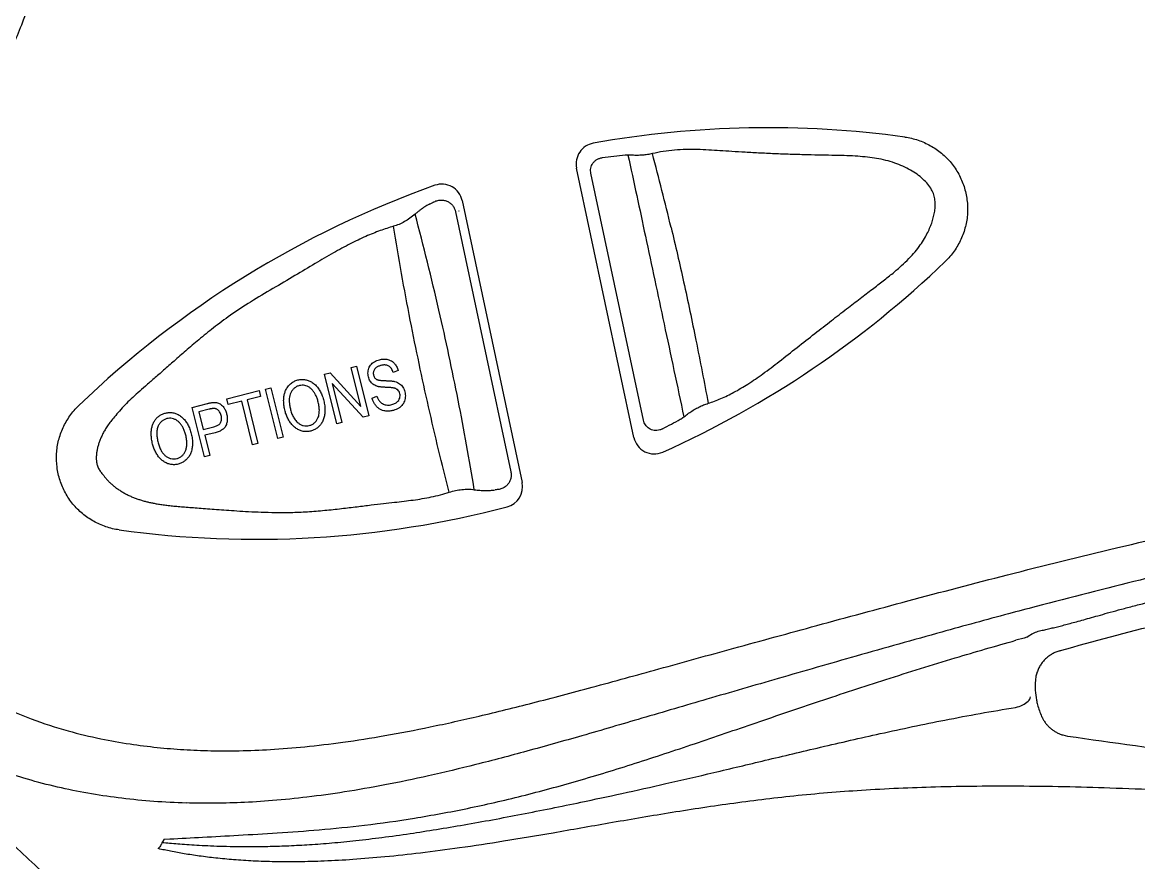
# Model space of a CAD drawing. Extents: x 649 to 723, y 631 to 778.
# Drawn here: x 681.585 to 684.218, y 649.21 to 651.192 of the extents above; entities that cross this region are included whole.
import ezdxf

# ---------------------------------------------------------------- set-up
doc = ezdxf.new("R2010")
doc.units = 0
doc.header["$MEASUREMENT"] = 0
doc.layers.add('1', color=4, linetype='Continuous')

# ---------------------------------------------------------------- blocks, each defined once
blk = doc.blocks.new('main_control')
at = {"color": 3, "linetype": 'Continuous'}
for p, q in [((7.9688, 14.4894), (7.8338, 15.1248)), ((7.9914, 14.5299), (7.8675, 15.1125)), ((7.5639, 15.0481), (7.7052, 14.3832)), ((7.5483, 15.0219), (7.6788, 14.4084)), ((7.5555, 15.0243), (7.5557, 15.0233)), ((7.3023, 14.6542), (7.3145, 14.6572)), ((7.3251, 14.5628), (7.3023, 14.6542)), ((7.3145, 14.6572), (7.3435, 14.5408)), ((7.4131, 14.647), (7.4012, 14.6428)), ((7.239, 14.6384), (7.252, 14.6416)), ((7.268, 14.5219), (7.239, 14.6384)), ((7.252, 14.6416), (7.3251, 14.5628)), ((7.0087, 14.5809), (7.0847, 14.5999)), ((7.0847, 14.5999), (7.0881, 14.5861)), ((7.0999, 14.6037), (7.1126, 14.6068)), ((7.1289, 14.4872), (7.0999, 14.6037)), ((7.1126, 14.6068), (7.1416, 14.4904)), ((7.2573, 14.6165), (7.2802, 14.525)), ((7.3305, 14.5375), (7.2573, 14.6165)), ((6.9266, 14.5604), (6.9627, 14.5695)), ((7.0121, 14.5672), (7.0087, 14.5809)), ((7.0437, 14.5751), (7.0121, 14.5672)), ((7.0693, 14.4724), (7.0437, 14.5751)), ((7.0881, 14.5861), (7.0564, 14.5782)), ((7.0564, 14.5782), (7.082, 14.4755)), ((7.3512, 14.5824), (7.3628, 14.5867)), ((6.9556, 14.444), (6.9266, 14.5604)), ((6.9672, 14.556), (6.9427, 14.5499)), ((6.9427, 14.5499), (6.9531, 14.5083)), ((7.3435, 14.5408), (7.3305, 14.5375)), ((6.9531, 14.5083), (6.9779, 14.5144)), ((7.2802, 14.525), (7.268, 14.5219)), ((6.9811, 14.5006), (6.9565, 14.4945)), ((6.9565, 14.4945), (6.9683, 14.4472)), ((7.1416, 14.4904), (7.1289, 14.4872)), ((7.082, 14.4755), (7.0693, 14.4724)), ((6.9683, 14.4472), (6.9556, 14.444)), ((8.9736, 13.9863), (8.9744, 13.9865)), ((8.9744, 13.9865), (8.9753, 13.9868)), ((6.8605, 13.5421), (6.8569, 13.5358)), ((6.8606, 13.5421), (6.874, 13.5426)), ((6.847, 13.5197), (6.8485, 13.522)), ((6.8565, 13.5344), (6.8598, 13.534))]:
    blk.add_line(p, q, dxfattribs=at)
at = {"color": 4, "linetype": 'Continuous'}
blk.add_arc((8.171, 15.6926), 2.952, 127.2, 238.6532, dxfattribs=at)
at = {"color": 3, "linetype": 'Continuous'}
for centre, radius, start, end in [((8.287, 12.871), 2.349, 82.1362, 100.1475), ((7.8818, 15.135), 0.049, 100.1475, 192), ((8.1615, 12.9026), 2.2623, 95.3982, 96.7814), ((7.9544, 15.0941), 0.0611, 89.4965, 95.3763), ((7.9531, 14.9424), 0.2128, 86.8398, 89.519), ((1.7337, 13.472), 6.5014, 13.45613, 15.03677), ((8.287, 12.871), 2.349, 109.5864, 133.8638), ((7.516, 15.0379), 0.049, 12, 109.5864), ((7.463, 15.0948), 0.0602, 295.2273, 301.5756), ((7.0759, 16.5983), 2.349, 294.1483, 313.8638), ((8.0472, 14.5891), 0.0648, 298.8011, 307.5869), ((7.9605, 14.7021), 0.2073, 307.5239, 308.7662), ((6.9301, 16.626), 2.3879, 297.5976, 298.7434), ((8.0168, 14.4996), 0.049, 192, 294.1483), ((7.6573, 14.373), 0.049, 284.642, 12), ((7.6502, 14.3044), 0.0621, 93.784, 98.2556), ((7.0759, 16.5983), 2.349, 262.1362, 284.642), ((10.8061, 7.0917), 7.1851, 105.41884, 105.6313), ((9.0904, 13.9031), 0.1748, 175.567, 190.8726), ((8.9947, 13.9105), 0.0789, 173.1691, 175.5679), ((10.9203, 26.7858), 13.1427, 261.56408, 264.37622)]:
    blk.add_arc(centre, radius, start, end, dxfattribs=at)
for points, knots in [([(10.9085, 16.9223), (10.7383, 16.9213), (10.415, 16.9282), (9.9559, 16.9657), (9.5463, 17.0241), (9.1819, 17.0989), (8.8591, 17.1858), (8.5743, 17.279), (8.3209, 17.3667), (8.0932, 17.4433), (7.887, 17.5068), (7.7002, 17.5565), (7.5318, 17.593), (7.3806, 17.6178), (7.2449, 17.6328), (7.1226, 17.6397), (7.0121, 17.6399), (6.9119, 17.6346), (6.8208, 17.6248), (6.7384, 17.6115), (6.6644, 17.5952), (6.5985, 17.5767), (6.5402, 17.5566), (6.488, 17.535), (6.4404, 17.5121), (6.3959, 17.4873), (6.3528, 17.46), (6.3094, 17.4289), (6.2641, 17.3919), (6.2166, 17.3472), (6.1676, 17.2933), (6.1186, 17.2284), (6.0723, 17.1493), (6.0354, 17.054), (6.0215, 16.9416), (6.0399, 16.8187), (6.0861, 16.6889), (6.1562, 16.5531), (6.2409, 16.4154), (6.3277, 16.2821), (6.4051, 16.1588), (6.4689, 16.0471), (6.5185, 15.9423), (6.553, 15.8413), (6.5716, 15.7438), (6.5718, 15.6487), (6.5555, 15.5549), (6.5246, 15.4583), (6.4789, 15.3574), (6.4195, 15.2507), (6.349, 15.1366), (6.2705, 15.0154), (6.1928, 14.8928), (6.1252, 14.7742), (6.0737, 14.6635), (6.0389, 14.5565), (6.0223, 14.4485), (6.0336, 14.3346), (6.0788, 14.2184), (6.1531, 14.1056), (6.2469, 14.0053), (6.3484, 13.9253), (6.4484, 13.8666), (6.515, 13.8377), (6.5472, 13.8257)], [0, 0, 0, 0, 0.51081, 0.969257, 1.381099, 1.751354, 2.08459, 2.383442, 2.650159, 2.888872, 3.104232, 3.29723, 3.468755, 3.620955, 3.756496, 3.878229, 3.988162, 4.087988, 4.179198, 4.262619, 4.338414, 4.406444, 4.467623, 4.523519, 4.575784, 4.626097, 4.676219, 4.728684, 4.786344, 4.851407, 4.924144, 5.004647, 5.0949, 5.198575, 5.308864, 5.430554, 5.56794, 5.720563, 5.888001, 6.053088, 6.197621, 6.324802, 6.438731, 6.544947, 6.644021, 6.735259, 6.828479, 6.928695, 7.038555, 7.160443, 7.294574, 7.441141, 7.593583, 7.729835, 7.85036, 7.959378, 8.066324, 8.176002, 8.298318, 8.436654, 8.578843, 8.708537, 8.822935, 8.925941, 8.925941, 8.925941, 8.925941]), ([(6.6982, 13.2999), (6.6781, 13.3126), (6.64, 13.3376), (6.5846, 13.3753), (6.5313, 13.4134), (6.4772, 13.4548), (6.4205, 13.5016), (6.3605, 13.5547), (6.2971, 13.615), (6.2305, 13.6831), (6.1606, 13.7598), (6.0877, 13.8464), (6.0121, 13.9441), (5.9337, 14.0542), (5.8525, 14.1787), (5.7694, 14.3215), (5.688, 14.4872), (5.6143, 14.6785), (5.5523, 14.8955), (5.5052, 15.1399), (5.4869, 15.3126), (5.4802, 15.4039)], [0, 0, 0, 0, 0.071373, 0.136709, 0.200862, 0.268079, 0.341183, 0.421184, 0.508438, 0.603511, 0.706987, 0.819663, 0.942964, 1.077478, 1.225002, 1.38901, 1.572734, 1.778024, 2.003235, 2.248993, 2.52367, 2.52367, 2.52367, 2.52367]), ([(8.6084, 15.1979), (8.6189, 15.1965), (8.6398, 15.1915), (8.669, 15.1784), (8.6955, 15.1603), (8.7181, 15.1376), (8.736, 15.1109), (8.7486, 15.0814), (8.7557, 15.0501), (8.757, 15.018), (8.752, 14.9863), (8.7413, 14.9561), (8.7252, 14.9284), (8.7113, 14.9121), (8.7036, 14.9047)], [0, 0, 0, 0, 0.0319368, 0.0638278, 0.095699, 0.1275627, 0.1594619, 0.1913954, 0.2233288, 0.255228, 0.2870918, 0.318963, 0.350854, 0.3827907, 0.3827907, 0.3827907, 0.3827907]), ([(7.8675, 15.1125), (7.867, 15.1144), (7.8666, 15.1185), (7.8671, 15.1246), (7.8689, 15.1306), (7.8719, 15.1362), (7.8762, 15.1411), (7.8815, 15.145), (7.8876, 15.1479), (7.8921, 15.1489), (7.8943, 15.1491)], [0, 0, 0, 0, 0.00599691, 0.01209634, 0.01831054, 0.0246302, 0.03105085, 0.03760405, 0.04430804, 0.05119097, 0.05119097, 0.05119097, 0.05119097]), ([(7.9549, 15.1552), (7.9689, 15.0916), (7.9972, 14.9589), (8.0409, 14.7531), (8.0713, 14.611), (8.0867, 14.5378)], [0, 0, 0, 0, 0.1954618, 0.4069221, 0.6313386, 0.6313386, 0.6313386, 0.6313386]), ([(8.0125, 15.1588), (8.0087, 15.1579), (8.0009, 15.1564), (7.989, 15.155), (7.9769, 15.1545), (7.9689, 15.1547), (7.9648, 15.1549)], [0, 0, 0, 0, 0.01177505, 0.02374278, 0.03586535, 0.04795515, 0.04795515, 0.04795515, 0.04795515]), ([(8.1442, 14.57), (8.1543, 14.5731), (8.175, 14.5809), (8.2063, 14.5961), (8.2394, 14.6158), (8.2749, 14.6403), (8.3132, 14.6695), (8.3538, 14.7017), (8.3949, 14.7338), (8.4339, 14.7642), (8.4696, 14.7918), (8.5016, 14.8165), (8.5305, 14.8385), (8.5565, 14.8582), (8.5796, 14.8765), (8.5998, 14.8939), (8.6173, 14.9106), (8.6321, 14.9269), (8.6444, 14.9428), (8.6543, 14.958), (8.662, 14.9723), (8.6679, 14.9855), (8.6726, 14.998), (8.6762, 15.0104), (8.6788, 15.0231), (8.68, 15.0361), (8.6796, 15.0491), (8.6769, 15.0619), (8.6713, 15.0745), (8.6626, 15.0871), (8.6509, 15.0992), (8.6369, 15.1104), (8.621, 15.1205), (8.6034, 15.1294), (8.584, 15.1371), (8.5633, 15.1432), (8.5418, 15.1476), (8.5197, 15.1507), (8.4963, 15.1527), (8.4708, 15.1539), (8.4426, 15.1546), (8.4117, 15.1551), (8.378, 15.1559), (8.3421, 15.1569), (8.305, 15.1582), (8.2679, 15.1599), (8.2328, 15.1618), (8.201, 15.1638), (8.1724, 15.1657), (8.1454, 15.1674), (8.1187, 15.1686), (8.0917, 15.1687), (8.0648, 15.1673), (8.0383, 15.1642), (8.021, 15.1608), (8.0125, 15.1588)], [0, 0, 0, 0, 0.031679, 0.066117, 0.104336, 0.147153, 0.195597, 0.248879, 0.302326, 0.352192, 0.397242, 0.437577, 0.473586, 0.506028, 0.535426, 0.562016, 0.586059, 0.607939, 0.628028, 0.646276, 0.662369, 0.676547, 0.689613, 0.70236, 0.715334, 0.728459, 0.741512, 0.75416, 0.767403, 0.78276, 0.799798, 0.817704, 0.836468, 0.856178, 0.876939, 0.898767, 0.920931, 0.942624, 0.965806, 0.99123, 1.019256, 1.050369, 1.084206, 1.120304, 1.158004, 1.195712, 1.231631, 1.263341, 1.291316, 1.31772, 1.344431, 1.371539, 1.398607, 1.425329, 1.451493, 1.451493, 1.451493, 1.451493]), ([(7.4886, 15.0403), (7.4868, 15.0395), (7.4833, 15.0377), (7.478, 15.0347), (7.4729, 15.0315), (7.4678, 15.028), (7.4628, 15.0242), (7.4578, 15.0202), (7.4544, 15.0174), (7.4528, 15.0159)], [0, 0, 0, 0, 0.00596167, 0.01195894, 0.01802009, 0.02417373, 0.03045251, 0.03688885, 0.0435094, 0.0435094, 0.0435094, 0.0435094]), ([(7.4945, 15.0435), (7.495, 15.0438), (7.4961, 15.0444), (7.4986, 15.0457), (7.5019, 15.0472), (7.5077, 15.0488), (7.5137, 15.0494), (7.5196, 15.0489), (7.5238, 15.0481), (7.5278, 15.0467), (7.5316, 15.0449), (7.535, 15.0427), (7.5381, 15.0401), (7.5409, 15.0372), (7.5433, 15.034), (7.5453, 15.0306), (7.5467, 15.0273), (7.5477, 15.0244), (7.5481, 15.0227), (7.5483, 15.0219)], [0, 0, 0, 0, 0.00186044, 0.00372046, 0.00831805, 0.01287763, 0.02180734, 0.02617653, 0.03047012, 0.03468591, 0.03883174, 0.04291665, 0.04695427, 0.05095752, 0.05493923, 0.0589117, 0.06289177, 0.06548547, 0.0680933, 0.0680933, 0.0680933, 0.0680933]), ([(7.4528, 15.0159), (7.4489, 15.0125), (7.4409, 15.0062), (7.4282, 14.9982), (7.4151, 14.9918), (7.4061, 14.9887), (7.4016, 14.9874)], [0, 0, 0, 0, 0.01544206, 0.03046518, 0.04506395, 0.05906985, 0.05906985, 0.05906985, 0.05906985]), ([(7.5924, 14.3663), (7.5809, 14.4368), (7.5554, 14.5784), (7.5089, 14.795), (7.4727, 14.9407), (7.4528, 15.0159)], [0, 0, 0, 0, 0.2142445, 0.4314019, 0.6646152, 0.6646152, 0.6646152, 0.6646152]), ([(7.4016, 14.9874), (7.3911, 14.9844), (7.3692, 14.9771), (7.3352, 14.9633), (7.2983, 14.9456), (7.2585, 14.924), (7.2153, 14.8984), (7.168, 14.8701), (7.1169, 14.8404), (7.0657, 14.81), (7.0187, 14.7793), (6.9782, 14.7491), (6.9433, 14.7208), (6.9125, 14.6946), (6.885, 14.6705), (6.8603, 14.6486), (6.8377, 14.6289), (6.8173, 14.6114), (6.7991, 14.5954), (6.7829, 14.5806), (6.7683, 14.5663), (6.7552, 14.5522), (6.7473, 14.5426), (6.7437, 14.5378)], [0, 0, 0, 0, 0.0325877, 0.0692429, 0.1100452, 0.155267, 0.2051606, 0.2605128, 0.3207182, 0.3823123, 0.439184, 0.4891422, 0.5337734, 0.5740064, 0.6104815, 0.6433829, 0.6732047, 0.7001178, 0.7241299, 0.7458698, 0.7661365, 0.7853578, 0.8034081, 0.8034081, 0.8034081, 0.8034081]), ([(7.5335, 14.3603), (7.516, 14.427), (7.4835, 14.5618), (7.4394, 14.7709), (7.4136, 14.9133), (7.4016, 14.9874)], [0, 0, 0, 0, 0.2069674, 0.4160316, 0.6410442, 0.6410442, 0.6410442, 0.6410442]), ([(8.0566, 14.9849), (8.0669, 14.9421), (8.0873, 14.8535), (8.1164, 14.7151), (8.1349, 14.6195), (8.1442, 14.57)], [0, 0, 0, 0, 0.1321348, 0.2728249, 0.424151, 0.424151, 0.424151, 0.424151]), ([(7.3518, 14.6644), (7.3533, 14.6657), (7.3566, 14.6681), (7.3622, 14.6709), (7.3663, 14.6722), (7.3684, 14.6728)], [0, 0, 0, 0, 0.00596786, 0.01219409, 0.01873782, 0.01873782, 0.01873782, 0.01873782]), ([(7.3684, 14.6728), (7.3718, 14.6736), (7.3784, 14.6746), (7.3851, 14.674), (7.3882, 14.6732)], [0, 0, 0, 0, 0.01050095, 0.0199652, 0.0199652, 0.0199652, 0.0199652]), ([(7.3882, 14.6732), (7.3902, 14.6728), (7.3941, 14.6715), (7.3994, 14.6684), (7.4024, 14.6656), (7.4038, 14.6641)], [0, 0, 0, 0, 0.00611822, 0.01222081, 0.01831843, 0.01831843, 0.01831843, 0.01831843]), ([(7.3427, 14.6323), (7.3422, 14.6342), (7.3415, 14.6381), (7.3415, 14.644), (7.3422, 14.6478), (7.3427, 14.6497)], [0, 0, 0, 0, 0.00598771, 0.01175219, 0.01763228, 0.01763228, 0.01763228, 0.01763228]), ([(7.3427, 14.6497), (7.3432, 14.6516), (7.3445, 14.6553), (7.3476, 14.6603), (7.3503, 14.6631), (7.3518, 14.6644)], [0, 0, 0, 0, 0.00585962, 0.0116936, 0.0175191, 0.0175191, 0.0175191, 0.0175191]), ([(7.3568, 14.65), (7.3562, 14.649), (7.3551, 14.6469), (7.3542, 14.6435), (7.354, 14.6399), (7.3543, 14.6376), (7.3546, 14.6364)], [0, 0, 0, 0, 0.00353572, 0.00698938, 0.01044179, 0.01416398, 0.01416398, 0.01416398, 0.01416398]), ([(7.3723, 14.6593), (7.3713, 14.6591), (7.3692, 14.6585), (7.3663, 14.6574), (7.3636, 14.6561), (7.361, 14.6545), (7.3586, 14.6525), (7.3573, 14.6508), (7.3568, 14.65)], [0, 0, 0, 0, 0.00322265, 0.0062865, 0.00929282, 0.01234819, 0.01544137, 0.01855407, 0.01855407, 0.01855407, 0.01855407]), ([(7.3904, 14.6578), (7.3895, 14.6583), (7.3877, 14.6592), (7.3847, 14.66), (7.3817, 14.6604), (7.3786, 14.6604), (7.3755, 14.66), (7.3734, 14.6596), (7.3723, 14.6593)], [0, 0, 0, 0, 0.00303467, 0.00606223, 0.00908484, 0.01213587, 0.01528623, 0.01860277, 0.01860277, 0.01860277, 0.01860277]), ([(7.4012, 14.6428), (7.4006, 14.6445), (7.3994, 14.6476), (7.3969, 14.6518), (7.3939, 14.6553), (7.3916, 14.6571), (7.3904, 14.6578)], [0, 0, 0, 0, 0.00522915, 0.01008392, 0.01463678, 0.01885891, 0.01885891, 0.01885891, 0.01885891]), ([(7.4038, 14.6641), (7.4059, 14.6618), (7.4097, 14.6564), (7.4122, 14.6503), (7.4131, 14.647)], [0, 0, 0, 0, 0.00940636, 0.01963901, 0.01963901, 0.01963901, 0.01963901]), ([(7.1474, 14.6003), (7.1488, 14.6033), (7.152, 14.6091), (7.1587, 14.6165), (7.167, 14.622), (7.1732, 14.6242), (7.1764, 14.625)], [0, 0, 0, 0, 0.00995297, 0.01980674, 0.02957036, 0.03946528, 0.03946528, 0.03946528, 0.03946528]), ([(7.1764, 14.625), (7.1793, 14.6257), (7.1851, 14.6266), (7.194, 14.6259), (7.1996, 14.6243), (7.2023, 14.6232)], [0, 0, 0, 0, 0.00880434, 0.0175733, 0.02630172, 0.02630172, 0.02630172, 0.02630172]), ([(7.2023, 14.6232), (7.2051, 14.6221), (7.2105, 14.6192), (7.2178, 14.6133), (7.222, 14.6084), (7.2239, 14.6058)], [0, 0, 0, 0, 0.00893751, 0.01829978, 0.02808649, 0.02808649, 0.02808649, 0.02808649]), ([(7.3496, 14.6186), (7.3485, 14.6198), (7.3465, 14.6225), (7.3442, 14.6272), (7.3431, 14.6305), (7.3427, 14.6323)], [0, 0, 0, 0, 0.00497691, 0.01007984, 0.01550262, 0.01550262, 0.01550262, 0.01550262]), ([(7.3626, 14.6103), (7.3608, 14.6109), (7.3575, 14.6122), (7.3532, 14.615), (7.3507, 14.6173), (7.3496, 14.6186)], [0, 0, 0, 0, 0.00546936, 0.01065471, 0.01553859, 0.01553859, 0.01553859, 0.01553859]), ([(7.3546, 14.6364), (7.3549, 14.6351), (7.3558, 14.6327), (7.3579, 14.6294), (7.3598, 14.6277), (7.3609, 14.6269)], [0, 0, 0, 0, 0.00383211, 0.00760083, 0.01157324, 0.01157324, 0.01157324, 0.01157324]), ([(7.3609, 14.6269), (7.3613, 14.6266), (7.3623, 14.6261), (7.3639, 14.6256), (7.3656, 14.6251), (7.3675, 14.6247), (7.3695, 14.6243), (7.3716, 14.624), (7.374, 14.6238), (7.3765, 14.6236), (7.3792, 14.6235), (7.3811, 14.6234), (7.3821, 14.6234)], [0, 0, 0, 0, 0.00154961, 0.00321603, 0.00500383, 0.0069087, 0.00894295, 0.01112551, 0.01347032, 0.01599305, 0.01871617, 0.02167285, 0.02167285, 0.02167285, 0.02167285]), ([(7.3821, 14.6234), (7.3832, 14.6234), (7.3853, 14.6233), (7.3884, 14.6232), (7.3913, 14.623), (7.3941, 14.6228), (7.3969, 14.6226), (7.3997, 14.6223), (7.4025, 14.6219), (7.4043, 14.6215), (7.4052, 14.6212)], [0, 0, 0, 0, 0.00331611, 0.00635849, 0.00922786, 0.0120152, 0.01479958, 0.01760815, 0.02042231, 0.02322798, 0.02322798, 0.02322798, 0.02322798]), ([(7.4052, 14.6212), (7.4072, 14.6207), (7.4111, 14.6193), (7.4163, 14.6164), (7.4192, 14.6138), (7.4205, 14.6124)], [0, 0, 0, 0, 0.0063013, 0.01226438, 0.01786708, 0.01786708, 0.01786708, 0.01786708]), ([(7.146, 14.5517), (7.145, 14.5555), (7.1435, 14.5628), (7.1425, 14.5735), (7.1428, 14.5834), (7.1444, 14.5924), (7.1463, 14.5978), (7.1474, 14.6003)], [0, 0, 0, 0, 0.01161159, 0.02232293, 0.03223084, 0.04133002, 0.04945232, 0.04945232, 0.04945232, 0.04945232]), ([(7.1594, 14.5947), (7.1584, 14.5927), (7.1568, 14.5882), (7.1558, 14.5809), (7.1559, 14.5727), (7.157, 14.5639), (7.1583, 14.5579), (7.1591, 14.5548)], [0, 0, 0, 0, 0.00658747, 0.01403497, 0.02217921, 0.03103304, 0.0406655, 0.0406655, 0.0406655, 0.0406655]), ([(7.1798, 14.6117), (7.1776, 14.6112), (7.1732, 14.6096), (7.1675, 14.6057), (7.1628, 14.6006), (7.1605, 14.5967), (7.1594, 14.5947)], [0, 0, 0, 0, 0.00696474, 0.01372801, 0.02053513, 0.02743962, 0.02743962, 0.02743962, 0.02743962]), ([(7.1984, 14.6101), (7.1964, 14.6109), (7.1923, 14.6123), (7.186, 14.6128), (7.1818, 14.6122), (7.1798, 14.6117)], [0, 0, 0, 0, 0.00638494, 0.01268772, 0.01891453, 0.01891453, 0.01891453, 0.01891453]), ([(7.214, 14.5966), (7.2126, 14.5986), (7.2096, 14.6024), (7.2043, 14.607), (7.2004, 14.6092), (7.1984, 14.6101)], [0, 0, 0, 0, 0.00746049, 0.0143879, 0.02097537, 0.02097537, 0.02097537, 0.02097537]), ([(7.2242, 14.5728), (7.2234, 14.5758), (7.2217, 14.5816), (7.2183, 14.5895), (7.2155, 14.5944), (7.214, 14.5966)], [0, 0, 0, 0, 0.00934473, 0.01802026, 0.02598792, 0.02598792, 0.02598792, 0.02598792]), ([(7.2239, 14.6058), (7.2259, 14.603), (7.2296, 14.5971), (7.2341, 14.5871), (7.2363, 14.5798), (7.2373, 14.576)], [0, 0, 0, 0, 0.0101178, 0.02100462, 0.03286823, 0.03286823, 0.03286823, 0.03286823]), ([(7.3829, 14.6076), (7.3818, 14.6077), (7.3797, 14.6078), (7.3767, 14.608), (7.3738, 14.6082), (7.371, 14.6085), (7.3682, 14.6089), (7.3653, 14.6095), (7.3635, 14.61), (7.3626, 14.6103)], [0, 0, 0, 0, 0.0032546, 0.00625407, 0.00911448, 0.01194089, 0.01480068, 0.01768525, 0.02056538, 0.02056538, 0.02056538, 0.02056538]), ([(7.4014, 14.6062), (7.4007, 14.6064), (7.3992, 14.6066), (7.3969, 14.6068), (7.3945, 14.607), (7.3918, 14.6072), (7.389, 14.6074), (7.386, 14.6075), (7.384, 14.6076), (7.3829, 14.6076)], [0, 0, 0, 0, 0.00215517, 0.00442304, 0.0068866, 0.00958649, 0.01240472, 0.01536785, 0.01853663, 0.01853663, 0.01853663, 0.01853663]), ([(7.4117, 14.6015), (7.4112, 14.602), (7.41, 14.6029), (7.408, 14.6041), (7.4059, 14.605), (7.4037, 14.6057), (7.4022, 14.6061), (7.4014, 14.6062)], [0, 0, 0, 0, 0.00225787, 0.00451311, 0.00676889, 0.00908922, 0.01152352, 0.01152352, 0.01152352, 0.01152352]), ([(7.4167, 14.5926), (7.4163, 14.5943), (7.4151, 14.5976), (7.4129, 14.6003), (7.4117, 14.6015)], [0, 0, 0, 0, 0.00524289, 0.01027995, 0.01027995, 0.01027995, 0.01027995]), ([(7.4165, 14.5819), (7.417, 14.5837), (7.4176, 14.5873), (7.4172, 14.5909), (7.4167, 14.5926)], [0, 0, 0, 0, 0.00540456, 0.01079911, 0.01079911, 0.01079911, 0.01079911]), ([(7.4205, 14.6124), (7.4218, 14.6111), (7.4241, 14.608), (7.4269, 14.6028), (7.4281, 14.5989), (7.4286, 14.5969)], [0, 0, 0, 0, 0.00560268, 0.01148995, 0.01767226, 0.01767226, 0.01767226, 0.01767226]), ([(7.4286, 14.5969), (7.4292, 14.5949), (7.4298, 14.5907), (7.4298, 14.5845), (7.4291, 14.5803), (7.4286, 14.5783)], [0, 0, 0, 0, 0.00630478, 0.01257412, 0.01880191, 0.01880191, 0.01880191, 0.01880191]), ([(6.7545, 14.2714), (6.7439, 14.2728), (6.7231, 14.2778), (6.6938, 14.2909), (6.6674, 14.309), (6.6447, 14.3317), (6.6269, 14.3584), (6.6142, 14.3879), (6.6071, 14.4192), (6.6059, 14.4513), (6.6109, 14.4829), (6.6216, 14.5131), (6.6376, 14.5409), (6.6515, 14.5572), (6.6592, 14.5646)], [0, 0, 0, 0, 0.0319368, 0.0638278, 0.095699, 0.1275627, 0.1594619, 0.1913954, 0.2233288, 0.255228, 0.2870918, 0.318963, 0.350854, 0.3827907, 0.3827907, 0.3827907, 0.3827907]), ([(6.9627, 14.5695), (6.9637, 14.5697), (6.9656, 14.5702), (6.9685, 14.5708), (6.9715, 14.5713), (6.9745, 14.5718), (6.9766, 14.572), (6.9776, 14.572)], [0, 0, 0, 0, 0.00291551, 0.00587969, 0.00890223, 0.01197629, 0.01509605, 0.01509605, 0.01509605, 0.01509605]), ([(6.9776, 14.572), (6.9792, 14.5721), (6.9823, 14.572), (6.9867, 14.5712), (6.9895, 14.5701), (6.9908, 14.5694)], [0, 0, 0, 0, 0.00472564, 0.00925492, 0.01357525, 0.01357525, 0.01357525, 0.01357525]), ([(6.9908, 14.5694), (6.9921, 14.5688), (6.9947, 14.5672), (6.9982, 14.564), (7.0002, 14.5615), (7.0012, 14.5602)], [0, 0, 0, 0, 0.00439603, 0.00907763, 0.01408706, 0.01408706, 0.01408706, 0.01408706]), ([(7.2236, 14.5357), (7.2243, 14.5373), (7.2254, 14.5406), (7.2264, 14.5457), (7.2269, 14.5509), (7.2269, 14.5561), (7.2264, 14.5615), (7.2255, 14.5671), (7.2247, 14.5708), (7.2242, 14.5728)], [0, 0, 0, 0, 0.00518452, 0.01036732, 0.01554473, 0.0207517, 0.02608713, 0.03168182, 0.03767221, 0.03767221, 0.03767221, 0.03767221]), ([(7.2373, 14.576), (7.2383, 14.572), (7.2397, 14.5644), (7.2404, 14.5532), (7.2399, 14.5461), (7.2393, 14.5428)], [0, 0, 0, 0, 0.01214082, 0.02328285, 0.03342207, 0.03342207, 0.03342207, 0.03342207]), ([(7.3617, 14.5628), (7.3601, 14.5645), (7.357, 14.5684), (7.3535, 14.5751), (7.3519, 14.5799), (7.3512, 14.5824)], [0, 0, 0, 0, 0.00717546, 0.0146968, 0.02246528, 0.02246528, 0.02246528, 0.02246528]), ([(7.3628, 14.5867), (7.3633, 14.5855), (7.3642, 14.5832), (7.3658, 14.5797), (7.3678, 14.5764), (7.3694, 14.5743), (7.3704, 14.5733)], [0, 0, 0, 0, 0.00374355, 0.00753275, 0.01143116, 0.01546283, 0.01546283, 0.01546283, 0.01546283]), ([(7.3704, 14.5733), (7.3714, 14.5722), (7.3737, 14.5702), (7.3778, 14.568), (7.3808, 14.567), (7.3823, 14.5666)], [0, 0, 0, 0, 0.00454952, 0.00914589, 0.01383836, 0.01383836, 0.01383836, 0.01383836]), ([(7.3823, 14.5666), (7.3839, 14.5662), (7.3873, 14.5657), (7.3926, 14.5658), (7.3961, 14.5665), (7.3979, 14.5669)], [0, 0, 0, 0, 0.00506364, 0.01029071, 0.01570987, 0.01570987, 0.01570987, 0.01570987]), ([(7.3979, 14.5669), (7.3994, 14.5673), (7.4024, 14.5682), (7.4065, 14.5702), (7.4089, 14.5718), (7.41, 14.5727)], [0, 0, 0, 0, 0.00482889, 0.00935872, 0.01358106, 0.01358106, 0.01358106, 0.01358106]), ([(7.41, 14.5727), (7.4115, 14.574), (7.4142, 14.5767), (7.4159, 14.5802), (7.4165, 14.5819)], [0, 0, 0, 0, 0.00580531, 0.0113612, 0.0113612, 0.0113612, 0.0113612]), ([(7.4286, 14.5783), (7.4281, 14.5763), (7.4267, 14.5723), (7.4235, 14.5669), (7.4207, 14.5638), (7.4192, 14.5624)], [0, 0, 0, 0, 0.00629586, 0.01254279, 0.01874438, 0.01874438, 0.01874438, 0.01874438]), ([(8.0903, 14.5405), (8.0936, 14.5432), (8.1005, 14.5483), (8.1112, 14.5552), (8.1222, 14.5611), (8.1331, 14.5661), (8.1406, 14.5688), (8.1442, 14.57)], [0, 0, 0, 0, 0.01286573, 0.0256606, 0.03815362, 0.0502826, 0.0617687, 0.0617687, 0.0617687, 0.0617687]), ([(6.7437, 14.5378), (6.7405, 14.5343), (6.7348, 14.5275), (6.7274, 14.5173), (6.7214, 14.5079), (6.7165, 14.4991), (6.7124, 14.4906), (6.709, 14.4824), (6.7061, 14.4741), (6.7038, 14.4658), (6.702, 14.4573), (6.7008, 14.4487), (6.7005, 14.4399), (6.7011, 14.431), (6.7032, 14.4222), (6.7071, 14.414), (6.7122, 14.4064), (6.7161, 14.4018), (6.7182, 14.3996)], [0, 0, 0, 0, 0.0141681, 0.0266633, 0.0377209, 0.047714, 0.0569803, 0.0657953, 0.07445, 0.0831299, 0.0917876, 0.1004576, 0.1092265, 0.1181448, 0.127123, 0.1362517, 0.1452416, 0.1543811, 0.1543811, 0.1543811, 0.1543811]), ([(6.8349, 14.5223), (6.836, 14.5248), (6.8385, 14.5295), (6.8434, 14.5358), (6.8495, 14.5409), (6.8564, 14.5447), (6.8614, 14.5464), (6.8639, 14.547)], [0, 0, 0, 0, 0.00799835, 0.01590847, 0.02380103, 0.03158467, 0.03949622, 0.03949622, 0.03949622, 0.03949622]), ([(6.8639, 14.547), (6.8668, 14.5477), (6.8726, 14.5486), (6.8814, 14.548), (6.887, 14.5463), (6.8898, 14.5452)], [0, 0, 0, 0, 0.00869751, 0.01746975, 0.02630173, 0.02630173, 0.02630173, 0.02630173]), ([(6.8898, 14.5452), (6.8925, 14.5441), (6.898, 14.5413), (6.9053, 14.5353), (6.9095, 14.5304), (6.9114, 14.5278)], [0, 0, 0, 0, 0.00893536, 0.01829803, 0.02808648, 0.02808648, 0.02808648, 0.02808648]), ([(6.9793, 14.5578), (6.9791, 14.5579), (6.9785, 14.5579), (6.9777, 14.5579), (6.9769, 14.5578), (6.976, 14.5577), (6.975, 14.5576), (6.9739, 14.5574), (6.9728, 14.5572), (6.9716, 14.557), (6.9702, 14.5567), (6.9688, 14.5564), (6.9677, 14.5561), (6.9672, 14.556)], [0, 0, 0, 0, 0.000752, 0.00155894, 0.00241858, 0.00333546, 0.00432022, 0.00538388, 0.00653566, 0.00778657, 0.00914878, 0.0106378, 0.01227479, 0.01227479, 0.01227479, 0.01227479]), ([(6.989, 14.553), (6.9884, 14.5536), (6.9871, 14.5548), (6.9848, 14.5564), (6.9822, 14.5574), (6.9803, 14.5578), (6.9793, 14.5578)], [0, 0, 0, 0, 0.00267537, 0.00538087, 0.00817735, 0.01109111, 0.01109111, 0.01109111, 0.01109111]), ([(6.9952, 14.5413), (6.9948, 14.5428), (6.9939, 14.5457), (6.9918, 14.5497), (6.99, 14.552), (6.989, 14.553)], [0, 0, 0, 0, 0.00469526, 0.00915839, 0.01337566, 0.01337566, 0.01337566, 0.01337566]), ([(6.9939, 14.5243), (6.9946, 14.5255), (6.9956, 14.528), (6.9963, 14.5321), (6.9962, 14.5366), (6.9956, 14.5397), (6.9952, 14.5413)], [0, 0, 0, 0, 0.00391757, 0.0080172, 0.01243773, 0.01736934, 0.01736934, 0.01736934, 0.01736934]), ([(7.0012, 14.5602), (7.0028, 14.558), (7.0056, 14.5531), (7.0075, 14.5478), (7.0082, 14.545)], [0, 0, 0, 0, 0.0080622, 0.01672337, 0.01672337, 0.01672337, 0.01672337]), ([(7.0082, 14.545), (7.0089, 14.5418), (7.01, 14.5356), (7.0095, 14.5263), (7.0078, 14.5206), (7.0066, 14.5179)], [0, 0, 0, 0, 0.00988959, 0.01884661, 0.02759146, 0.02759146, 0.02759146, 0.02759146]), ([(7.1587, 14.524), (7.1567, 14.5267), (7.1531, 14.5324), (7.1489, 14.5418), (7.1468, 14.5484), (7.146, 14.5517)], [0, 0, 0, 0, 0.00998145, 0.02022437, 0.03066065, 0.03066065, 0.03066065, 0.03066065]), ([(7.1591, 14.5548), (7.1595, 14.553), (7.1605, 14.5495), (7.1622, 14.5446), (7.1643, 14.5399), (7.1667, 14.5354), (7.1695, 14.5311), (7.1728, 14.5272), (7.1753, 14.5249), (7.1767, 14.5239)], [0, 0, 0, 0, 0.00549088, 0.01070747, 0.01578393, 0.02084698, 0.02594378, 0.03106048, 0.03616085, 0.03616085, 0.03616085, 0.03616085]), ([(7.2393, 14.5428), (7.2388, 14.5395), (7.2374, 14.5331), (7.2335, 14.5245), (7.2299, 14.5196), (7.2279, 14.5174)], [0, 0, 0, 0, 0.01001652, 0.01942278, 0.02817444, 0.02817444, 0.02817444, 0.02817444]), ([(7.3789, 14.5524), (7.3767, 14.5529), (7.3724, 14.5544), (7.3666, 14.558), (7.3632, 14.5611), (7.3617, 14.5628)], [0, 0, 0, 0, 0.00674293, 0.01354201, 0.02041217, 0.02041217, 0.02041217, 0.02041217]), ([(7.4019, 14.5532), (7.4004, 14.5529), (7.3975, 14.5522), (7.393, 14.5516), (7.3884, 14.5513), (7.3837, 14.5515), (7.3805, 14.552), (7.3789, 14.5524)], [0, 0, 0, 0, 0.00448764, 0.00899958, 0.01359378, 0.01832546, 0.02321282, 0.02321282, 0.02321282, 0.02321282]), ([(7.4192, 14.5624), (7.4176, 14.561), (7.4142, 14.5583), (7.4083, 14.5552), (7.4041, 14.5538), (7.4019, 14.5532)], [0, 0, 0, 0, 0.0064114, 0.01297529, 0.01975042, 0.01975042, 0.01975042, 0.01975042]), ([(6.8334, 14.4738), (6.8325, 14.4776), (6.831, 14.4849), (6.83, 14.4957), (6.8303, 14.5056), (6.8319, 14.5144), (6.8338, 14.5199), (6.8349, 14.5223)], [0, 0, 0, 0, 0.01175954, 0.02250612, 0.03231509, 0.04132029, 0.04945244, 0.04945244, 0.04945244, 0.04945244]), ([(6.8469, 14.5167), (6.8462, 14.5152), (6.845, 14.5121), (6.8439, 14.5073), (6.8434, 14.5025), (6.8434, 14.4976), (6.8437, 14.4928), (6.8443, 14.4877), (6.8453, 14.4824), (6.8461, 14.4787), (6.8466, 14.4768)], [0, 0, 0, 0, 0.00493561, 0.00986413, 0.01474384, 0.01954596, 0.0243662, 0.02938073, 0.03476105, 0.04068514, 0.04068514, 0.04068514, 0.04068514]), ([(6.8673, 14.5338), (6.8651, 14.5332), (6.8608, 14.5316), (6.855, 14.5278), (6.8504, 14.5227), (6.848, 14.5188), (6.8469, 14.5167)], [0, 0, 0, 0, 0.00683545, 0.01364008, 0.02051647, 0.02743967, 0.02743967, 0.02743967, 0.02743967]), ([(6.8858, 14.5321), (6.8839, 14.533), (6.8798, 14.5343), (6.8735, 14.5349), (6.8693, 14.5343), (6.8673, 14.5338)], [0, 0, 0, 0, 0.0064407, 0.01274285, 0.01891453, 0.01891453, 0.01891453, 0.01891453]), ([(6.9015, 14.5186), (6.9001, 14.5206), (6.8971, 14.5244), (6.8918, 14.529), (6.8878, 14.5313), (6.8858, 14.5321)], [0, 0, 0, 0, 0.00743026, 0.01443381, 0.02097535, 0.02097535, 0.02097535, 0.02097535]), ([(6.9117, 14.4948), (6.9109, 14.4978), (6.9092, 14.5036), (6.9058, 14.5116), (6.903, 14.5164), (6.9015, 14.5186)], [0, 0, 0, 0, 0.00938418, 0.01805137, 0.02598793, 0.02598793, 0.02598793, 0.02598793]), ([(6.9114, 14.5278), (6.9134, 14.5251), (6.9171, 14.5191), (6.9216, 14.5091), (6.9238, 14.5018), (6.9248, 14.498)], [0, 0, 0, 0, 0.01016592, 0.02103165, 0.03286823, 0.03286823, 0.03286823, 0.03286823]), ([(6.9779, 14.5144), (6.9793, 14.5148), (6.9821, 14.5156), (6.9859, 14.5172), (6.9892, 14.5191), (6.992, 14.5215), (6.9934, 14.5234), (6.9939, 14.5243)], [0, 0, 0, 0, 0.00448404, 0.00859411, 0.01241289, 0.01602252, 0.01939565, 0.01939565, 0.01939565, 0.01939565]), ([(7.0066, 14.5179), (7.006, 14.5166), (7.0046, 14.514), (7.0017, 14.5106), (6.9983, 14.5078), (6.9945, 14.5055), (6.9904, 14.5036), (6.9859, 14.5019), (6.9827, 14.5011), (6.9811, 14.5006)], [0, 0, 0, 0, 0.004426, 0.00883935, 0.01323979, 0.01760836, 0.02209876, 0.0268238, 0.03193149, 0.03193149, 0.03193149, 0.03193149]), ([(7.1803, 14.5063), (7.1775, 14.5075), (7.172, 14.5104), (7.1647, 14.5164), (7.1606, 14.5214), (7.1587, 14.524)], [0, 0, 0, 0, 0.00902127, 0.01842763, 0.02821744, 0.02821744, 0.02821744, 0.02821744]), ([(7.1767, 14.5239), (7.1785, 14.5224), (7.1824, 14.5198), (7.189, 14.5172), (7.1961, 14.5164), (7.2008, 14.5171), (7.2031, 14.5176)], [0, 0, 0, 0, 0.0070758, 0.0140517, 0.02108251, 0.02815009, 0.02815009, 0.02815009, 0.02815009]), ([(7.2031, 14.5176), (7.2054, 14.5182), (7.2099, 14.5198), (7.2158, 14.5239), (7.2204, 14.5293), (7.2227, 14.5335), (7.2236, 14.5357)], [0, 0, 0, 0, 0.00710912, 0.01413922, 0.02122581, 0.02837523, 0.02837523, 0.02837523, 0.02837523]), ([(7.2279, 14.5174), (7.226, 14.5153), (7.2217, 14.5114), (7.2144, 14.507), (7.2091, 14.5051), (7.2064, 14.5045)], [0, 0, 0, 0, 0.00868168, 0.01713369, 0.02543169, 0.02543169, 0.02543169, 0.02543169]), ([(8.0363, 14.5098), (8.0343, 14.5087), (8.0301, 14.507), (8.0234, 14.5058), (8.0167, 14.506), (8.0105, 14.5075), (8.0048, 14.5103), (7.9998, 14.5141), (7.9959, 14.5188), (7.993, 14.5241), (7.9918, 14.5279), (7.9914, 14.5299)], [0, 0, 0, 0, 0.00686016, 0.0136139, 0.02021413, 0.02663472, 0.03289405, 0.03905792, 0.04515165, 0.05116819, 0.05710881, 0.05710881, 0.05710881, 0.05710881]), ([(6.9111, 14.4578), (6.9121, 14.4603), (6.9138, 14.4657), (6.9146, 14.4747), (6.9139, 14.4845), (6.9126, 14.4913), (6.9117, 14.4948)], [0, 0, 0, 0, 0.0080966, 0.01699248, 0.02679334, 0.03764544, 0.03764544, 0.03764544, 0.03764544]), ([(6.9248, 14.498), (6.9258, 14.4941), (6.9272, 14.4865), (6.9279, 14.4753), (6.9273, 14.4682), (6.9268, 14.4648)], [0, 0, 0, 0, 0.01208632, 0.02315486, 0.03342207, 0.03342207, 0.03342207, 0.03342207]), ([(7.2064, 14.5045), (7.2035, 14.5037), (7.1975, 14.5028), (7.1886, 14.5035), (7.1829, 14.5052), (7.1803, 14.5063)], [0, 0, 0, 0, 0.00904741, 0.01794255, 0.02667448, 0.02667448, 0.02667448, 0.02667448]), ([(6.8462, 14.4461), (6.8442, 14.4488), (6.8406, 14.4545), (6.8364, 14.4638), (6.8343, 14.4704), (6.8334, 14.4738)], [0, 0, 0, 0, 0.00997533, 0.02021265, 0.03066065, 0.03066065, 0.03066065, 0.03066065]), ([(6.8466, 14.4768), (6.8474, 14.4735), (6.8493, 14.4672), (6.8533, 14.4585), (6.8582, 14.4514), (6.8621, 14.4475), (6.8642, 14.4459)], [0, 0, 0, 0, 0.01030393, 0.01969606, 0.0283388, 0.03613467, 0.03613467, 0.03613467, 0.03613467]), ([(6.9268, 14.4648), (6.9263, 14.4615), (6.9248, 14.4552), (6.921, 14.4466), (6.9174, 14.4416), (6.9154, 14.4395)], [0, 0, 0, 0, 0.0100011, 0.01940897, 0.0281744, 0.0281744, 0.0281744, 0.0281744]), ([(6.5472, 13.8257), (6.5757, 13.815), (6.6299, 13.7976), (6.708, 13.7788), (6.7783, 13.7663), (6.8437, 13.7581), (6.9073, 13.7529), (6.9719, 13.7503), (7.04, 13.7503), (7.114, 13.7533), (7.1956, 13.7598), (7.2857, 13.7706), (7.3844, 13.7862), (7.4915, 13.8069), (7.6078, 13.8328), (7.7351, 13.8643), (7.8762, 13.9018), (8.0342, 13.9454), (8.2108, 13.9941), (8.4067, 14.0477), (8.6217, 14.106), (8.8571, 14.1678), (9.1151, 14.2318), (9.3992, 14.2958), (9.7136, 14.3567), (10.0637, 14.4094), (10.4559, 14.446), (10.7325, 14.4519), (10.8784, 14.4489)], [0, 0, 0, 0, 0.091368, 0.170543, 0.240738, 0.305455, 0.368211, 0.432047, 0.499394, 0.572616, 0.654023, 0.744865, 0.844888, 0.953689, 1.072019, 1.202279, 1.347142, 1.510087, 1.693732, 1.89693, 2.119281, 2.362062, 2.626947, 2.916897, 3.235533, 3.587461, 3.97859, 4.416458, 4.416458, 4.416458, 4.416458]), ([(6.8677, 14.4284), (6.865, 14.4295), (6.8596, 14.4324), (6.8523, 14.4384), (6.8481, 14.4434), (6.8462, 14.4461)], [0, 0, 0, 0, 0.00893753, 0.01834205, 0.02821749, 0.02821749, 0.02821749, 0.02821749]), ([(6.8642, 14.4459), (6.866, 14.4444), (6.8699, 14.4418), (6.8765, 14.4392), (6.8836, 14.4384), (6.8883, 14.4391), (6.8906, 14.4397)], [0, 0, 0, 0, 0.00707456, 0.01405163, 0.02108578, 0.02815009, 0.02815009, 0.02815009, 0.02815009]), ([(6.8906, 14.4397), (6.8929, 14.4403), (6.8974, 14.4419), (6.9033, 14.4459), (6.9079, 14.4514), (6.9102, 14.4556), (6.9111, 14.4578)], [0, 0, 0, 0, 0.00712841, 0.01415906, 0.02123572, 0.02837523, 0.02837523, 0.02837523, 0.02837523]), ([(6.9154, 14.4395), (6.9135, 14.4373), (6.9092, 14.4334), (6.9019, 14.429), (6.8966, 14.4272), (6.8939, 14.4265)], [0, 0, 0, 0, 0.00874616, 0.01721297, 0.02543171, 0.02543171, 0.02543171, 0.02543171]), ([(6.8939, 14.4265), (6.891, 14.4258), (6.8851, 14.4249), (6.8761, 14.4255), (6.8704, 14.4272), (6.8677, 14.4284)], [0, 0, 0, 0, 0.00902044, 0.01790948, 0.02667447, 0.02667447, 0.02667447, 0.02667447]), ([(7.6788, 14.4084), (7.6789, 14.4076), (7.6793, 14.4054), (7.6796, 14.402), (7.6795, 14.3981), (7.6789, 14.3942), (7.678, 14.3904), (7.6765, 14.3867), (7.6747, 14.3832), (7.6724, 14.3799), (7.6697, 14.3768), (7.6666, 14.3741), (7.6632, 14.3717), (7.6594, 14.3696), (7.6539, 14.3675), (7.6494, 14.3666), (7.6462, 14.3664), (7.6461, 14.3663)], [0, 0, 0, 0, 0.00256926, 0.00647394, 0.01036511, 0.01425683, 0.01816005, 0.02208645, 0.02604934, 0.03006287, 0.0341367, 0.03827963, 0.04249243, 0.04677488, 0.05112345, 0.05997442, 0.06054468, 0.06054468, 0.06054468, 0.06054468]), ([(6.7182, 14.3996), (6.7196, 14.3977), (6.7225, 14.3939), (6.7274, 14.3883), (6.7328, 14.3829), (6.7387, 14.3775), (6.7452, 14.3722), (6.7521, 14.3671), (6.7596, 14.3623), (6.7674, 14.3577), (6.7756, 14.3535), (6.7839, 14.3497), (6.7922, 14.3464), (6.8007, 14.3434), (6.8092, 14.3407), (6.8177, 14.3384), (6.8264, 14.3363), (6.8353, 14.3345), (6.845, 14.3327), (6.8558, 14.331), (6.8676, 14.3294), (6.8805, 14.328), (6.8944, 14.3267), (6.9094, 14.3255), (6.9258, 14.3243), (6.9438, 14.3229), (6.9635, 14.3214), (6.985, 14.3198), (7.0081, 14.3181), (7.0332, 14.3163), (7.0606, 14.3146), (7.0907, 14.3132), (7.1238, 14.3124), (7.1602, 14.3125), (7.1993, 14.3141), (7.2393, 14.3174), (7.2782, 14.3216), (7.3147, 14.326), (7.3478, 14.3301), (7.3771, 14.3335), (7.403, 14.3364), (7.4263, 14.339), (7.4482, 14.3418), (7.4697, 14.345), (7.4911, 14.3489), (7.5125, 14.3538), (7.5266, 14.358), (7.5335, 14.3603)], [0, 0, 0, 0, 0.0070474, 0.0143988, 0.0220979, 0.0301225, 0.0384515, 0.0470693, 0.0559777, 0.0650915, 0.074289, 0.0834466, 0.0924394, 0.1013207, 0.110235, 0.1191267, 0.1278995, 0.1368918, 0.1466196, 0.157522, 0.1695526, 0.1824835, 0.1963263, 0.2113031, 0.2276757, 0.2456979, 0.26554, 0.2870249, 0.3101488, 0.3352153, 0.3625607, 0.3924919, 0.4254556, 0.4620042, 0.5017074, 0.5426106, 0.5823488, 0.6193486, 0.6528249, 0.6822293, 0.7079204, 0.730992, 0.7526586, 0.7741509, 0.7960285, 0.8181065, 0.8399815, 0.8399815, 0.8399815, 0.8399815]), ([(7.5335, 14.3603), (7.5384, 14.3619), (7.5482, 14.3646), (7.563, 14.367), (7.5778, 14.3677), (7.5876, 14.367), (7.5924, 14.3663)], [0, 0, 0, 0, 0.01539965, 0.03040367, 0.04508247, 0.05965568, 0.05965568, 0.05965568, 0.05965568]), ([(7.5924, 14.3663), (7.5968, 14.3657), (7.6055, 14.3647), (7.6182, 14.3642), (7.63, 14.3645), (7.6376, 14.3653), (7.6412, 14.3658)], [0, 0, 0, 0, 0.01349303, 0.02615149, 0.03798956, 0.04902712, 0.04902712, 0.04902712, 0.04902712]), ([(8.8958, 14.0182), (8.8994, 14.0211), (8.9071, 14.0263), (8.9195, 14.0315), (8.932, 14.0347), (8.9441, 14.0373), (8.956, 14.0401), (8.9682, 14.0431), (8.9811, 14.0464), (8.9948, 14.05), (9.0097, 14.054), (9.0261, 14.0585), (9.0443, 14.0636), (9.0646, 14.0693), (9.0874, 14.0758), (9.1131, 14.0829), (9.142, 14.0906), (9.1741, 14.0987), (9.2094, 14.1073), (9.2479, 14.1163), (9.2901, 14.1258), (9.3361, 14.136), (9.3861, 14.1468), (9.4404, 14.1582), (9.4991, 14.1702), (9.5628, 14.1827), (9.6318, 14.1956), (9.7067, 14.2087), (9.7879, 14.2221), (9.8761, 14.2354), (9.9719, 14.2487), (10.0761, 14.2616), (10.1893, 14.274), (10.3125, 14.2855), (10.4467, 14.2956), (10.5929, 14.3039), (10.7523, 14.3094), (10.8631, 14.3107), (10.921, 14.3107)], [0, 0, 0, 0, 0.013976, 0.027562, 0.040296, 0.05245, 0.064624, 0.077119, 0.090251, 0.104328, 0.119664, 0.13657, 0.155351, 0.176321, 0.199864, 0.226423, 0.256339, 0.289515, 0.325781, 0.365297, 0.40841, 0.455447, 0.506611, 0.561954, 0.621761, 0.686507, 0.756546, 0.83238, 0.914521, 1.003532, 1.100031, 1.2047, 1.318309, 1.441744, 1.575935, 1.721952, 1.880984, 2.054444, 2.054444, 2.054444, 2.054444]), ([(8.9753, 13.9868), (9.0537, 14.0091), (9.2119, 14.0512), (9.4515, 14.1062), (9.6937, 14.1529), (9.9374, 14.1913), (10.1821, 14.2211), (10.4278, 14.2425), (10.6741, 14.2553), (10.921, 14.2596), (11.1678, 14.2553), (11.4141, 14.2425), (11.6598, 14.2211), (11.9045, 14.1913), (12.1482, 14.1529), (12.3904, 14.1062), (12.63, 14.0512), (12.7882, 14.0091), (12.8666, 13.9868)], [0, 0, 0, 0, 0.244492, 0.49081, 0.73749, 0.984227, 1.230687, 1.477113, 1.723794, 1.970646, 2.217498, 2.464177, 2.710603, 2.957064, 3.203801, 3.450481, 3.696801, 3.941297, 3.941297, 3.941297, 3.941297]), ([(9.2452, 14.1729), (9.218, 14.1664), (9.1085, 14.1401), (8.9779, 14.1067), (8.8745, 14.0793), (8.853, 14.0735)], [0, 0, 0, 0, 0.0839043, 0.3377498, 0.4046223, 0.4046223, 0.4046223, 0.4046223]), ([(8.853, 14.0735), (8.8003, 14.0594), (8.6803, 14.0266), (8.4991, 13.9755), (8.3146, 13.9225), (8.146, 13.8736), (7.9918, 13.8283), (7.8503, 13.7868), (7.7198, 13.7501), (7.5992, 13.7183), (7.4875, 13.6916), (7.3841, 13.67), (7.2885, 13.6532), (7.2001, 13.6409), (7.1185, 13.6326), (7.0437, 13.6279), (6.9758, 13.6263), (6.9329, 13.6269), (6.9127, 13.6275)], [0, 0, 0, 0, 0.163566, 0.373333, 0.564706, 0.739637, 0.89985, 1.046874, 1.182028, 1.306419, 1.421015, 1.526457, 1.623299, 1.712252, 1.79419, 1.869259, 1.937069, 1.997886, 1.997886, 1.997886, 1.997886]), ([(6.874, 13.5426), (6.8998, 13.5439), (6.9537, 13.5468), (7.0382, 13.5515), (7.13, 13.5568), (7.2293, 13.564), (7.3374, 13.5748), (7.454, 13.5913), (7.5779, 13.6141), (7.7065, 13.6436), (7.8383, 13.6795), (7.9738, 13.7211), (8.1138, 13.7675), (8.2586, 13.8172), (8.4088, 13.8684), (8.5654, 13.9198), (8.7197, 13.9678), (8.8223, 13.9977), (8.8701, 14.0111)], [0, 0, 0, 0, 0.077408, 0.162011, 0.253758, 0.353246, 0.460898, 0.579347, 0.706635, 0.838712, 0.974916, 1.116442, 1.263992, 1.417266, 1.5757, 1.740216, 1.911541, 2.060575, 2.060575, 2.060575, 2.060575]), ([(8.9736, 13.9863), (8.972, 13.9859), (8.969, 13.9849), (8.963, 13.9826), (8.9557, 13.979), (8.9476, 13.9737), (8.9402, 13.9675), (8.9336, 13.9605), (8.928, 13.9527), (8.9233, 13.9444), (8.9197, 13.9355), (8.9175, 13.9273), (8.9166, 13.922), (8.9164, 13.9199)], [0, 0, 0, 0, 0.0048315, 0.0096183, 0.01921845, 0.02894239, 0.03865284, 0.04823383, 0.05776843, 0.06729843, 0.07682767, 0.08638384, 0.09282159, 0.09282159, 0.09282159, 0.09282159]), ([(7.8441, 13.6292), (7.8763, 13.6359), (7.9432, 13.6502), (8.0476, 13.6735), (8.1603, 13.6998), (8.2819, 13.7288), (8.4127, 13.7599), (8.5539, 13.7923), (8.7069, 13.8246), (8.8134, 13.8439), (8.8691, 13.8527)], [0, 0, 0, 0, 0.09853, 0.205228, 0.320929, 0.445831, 0.580102, 0.724439, 0.880205, 1.049251, 1.049251, 1.049251, 1.049251]), ([(8.8691, 13.8528), (8.875, 13.8541), (8.8858, 13.8578), (8.8986, 13.866), (8.9042, 13.874), (8.9048, 13.8777)], [0, 0, 0, 0, 0.01821985, 0.03384066, 0.04532035, 0.04532035, 0.04532035, 0.04532035]), ([(8.9187, 13.8701), (8.9194, 13.8664), (8.9213, 13.8579), (8.9253, 13.8449), (8.9289, 13.8359), (8.9309, 13.8314)], [0, 0, 0, 0, 0.01149839, 0.02606184, 0.04063635, 0.04063635, 0.04063635, 0.04063635]), ([(6.9125, 13.6273), (6.8619, 13.6287), (6.7632, 13.6359), (6.6171, 13.6604), (6.4744, 13.7006), (6.3357, 13.7604), (6.2495, 13.8155), (6.2093, 13.847)], [0, 0, 0, 0, 0.1518448, 0.2965874, 0.4436121, 0.5954044, 0.748493, 0.748493, 0.748493, 0.748493]), ([(8.9309, 13.8314), (8.932, 13.829), (8.9344, 13.8242), (8.9387, 13.8175), (8.9437, 13.8113), (8.9493, 13.8056), (8.9554, 13.8005), (8.9621, 13.796), (8.9692, 13.7922), (8.9755, 13.7895), (8.9795, 13.7882), (8.981, 13.7878)], [0, 0, 0, 0, 0.00804489, 0.01599569, 0.02394024, 0.03189002, 0.039847, 0.04785288, 0.05593456, 0.06400692, 0.0685171, 0.0685171, 0.0685171, 0.0685171]), ([(6.3295, 13.7096), (6.3509, 13.6862), (6.393, 13.6416), (6.455, 13.5784), (6.5129, 13.521), (6.567, 13.47), (6.619, 13.4251), (6.672, 13.3858), (6.7088, 13.3626), (6.7279, 13.3515)], [0, 0, 0, 0, 0.0950366, 0.1837881, 0.265662, 0.3396044, 0.4070209, 0.4713844, 0.5374961, 0.5374961, 0.5374961, 0.5374961]), ([(14.995, 13.5197), (14.9853, 13.5175), (14.965, 13.5133), (14.9329, 13.5074), (14.8975, 13.502), (14.8588, 13.4972), (14.8166, 13.4932), (14.7708, 13.4903), (14.7211, 13.4886), (14.6671, 13.4884), (14.6082, 13.4898), (14.5441, 13.4932), (14.4741, 13.4987), (14.3973, 13.5065), (14.3128, 13.517), (14.2196, 13.5306), (14.1169, 13.5472), (14.0045, 13.5668), (13.8835, 13.5882), (13.7545, 13.6098), (13.6176, 13.6299), (13.4716, 13.6471), (13.3137, 13.6594), (13.1407, 13.6664), (12.9494, 13.6677), (12.7389, 13.663), (12.5087, 13.6521), (12.2585, 13.6354), (11.9865, 13.614), (11.6905, 13.5901), (11.3664, 13.5677), (11.0076, 13.5531), (10.6267, 13.5592), (10.2521, 13.5823), (9.9105, 13.6095), (9.6089, 13.6336), (9.3404, 13.6518), (9.0995, 13.6632), (8.8827, 13.6678), (8.6872, 13.6661), (8.5106, 13.6584), (8.3487, 13.645), (8.1968, 13.6262), (8.0515, 13.604), (7.9126, 13.5802), (7.7833, 13.5573), (7.666, 13.5374), (7.5616, 13.5215), (7.4684, 13.5093), (7.3844, 13.5002), (7.3088, 13.4939), (7.2406, 13.4901), (7.179, 13.4884), (7.1232, 13.4886), (7.0724, 13.4902), (7.0259, 13.4932), (6.9835, 13.4972), (6.9446, 13.502), (6.9091, 13.5074), (6.8769, 13.5133), (6.8566, 13.5175), (6.847, 13.5197)], [0, 0, 0, 0, 0.029602, 0.062249, 0.098021, 0.136999, 0.179259, 0.224986, 0.27459, 0.328498, 0.387149, 0.45114, 0.521114, 0.597858, 0.682564, 0.776469, 0.880493, 0.994776, 1.118544, 1.249175, 1.387213, 1.533539, 1.690246, 1.862041, 2.052909, 2.264035, 2.493626, 2.744367, 3.016364, 3.312093, 3.63505, 3.991125, 4.388999, 4.777305, 5.116946, 5.417042, 5.684777, 5.924193, 6.140587, 6.335371, 6.510644, 6.670531, 6.822722, 6.969635, 7.111669, 7.245386, 7.363667, 7.468509, 7.561991, 7.645904, 7.721731, 7.789689, 7.850879, 7.90645, 7.957097, 8.003411, 8.045968, 8.085074, 8.120884, 8.153552, 8.183234, 8.183234, 8.183234, 8.183234]), ([(7.4409, 13.5554), (7.4616, 13.5585), (7.5041, 13.5651), (7.569, 13.576), (7.636, 13.588), (7.7043, 13.6009), (7.7738, 13.6147), (7.8206, 13.6243), (7.8441, 13.6292)], [0, 0, 0, 0, 0.0628243, 0.1291186, 0.1973235, 0.2668654, 0.3377713, 0.4099753, 0.4099753, 0.4099753, 0.4099753]), ([(6.8598, 13.534), (6.866, 13.5334), (6.8787, 13.5323), (6.8987, 13.5307), (6.9205, 13.5292), (6.9446, 13.5277), (6.9713, 13.5264), (7.001, 13.5254), (7.0342, 13.5247), (7.0711, 13.5245), (7.1118, 13.5251), (7.1564, 13.5266), (7.205, 13.5292), (7.2577, 13.5332), (7.3147, 13.5388), (7.3763, 13.5462), (7.4188, 13.5521), (7.4409, 13.5554)], [0, 0, 0, 0, 0.0184788, 0.0383882, 0.0601301, 0.0841051, 0.1107107, 0.1403425, 0.1734031, 0.2102226, 0.2509358, 0.2955593, 0.3441473, 0.3968818, 0.454057, 0.515962, 0.5829384, 0.5829384, 0.5829384, 0.5829384]), ([(6.8569, 13.5358), (6.8558, 13.5341), (6.8545, 13.531), (6.8521, 13.5261), (6.8495, 13.5237), (6.8485, 13.522)], [0, 0, 0, 0, 0.00601413, 0.01028432, 0.01620119, 0.01620119, 0.01620119, 0.01620119])]:
    blk.add_open_spline(points, degree=3, knots=knots, dxfattribs=at)
at = {"layer": '1', "color": 3}
blk.add_line((8.981, 13.7878), (8.9922, 13.7853), dxfattribs=at)
blk = doc.blocks.new('2010PRODIGY')
at = {"layer": '1', "color": 3}
blk.add_arc((34.2109, 3.9868), 3.4479, 198.3708, 256.2494, dxfattribs=at)
at = {"color": 3}
blk.add_blockref('main_control', (26.0457, -11.7373), dxfattribs=at)

msp = doc.modelspace()

# ---------------------------------------------------------------- block references
at = {"layer": '1'}
msp.add_blockref('2010PRODIGY', (649.0128, 647.4604), dxfattribs=at)

doc.saveas('drawing.dxf')
